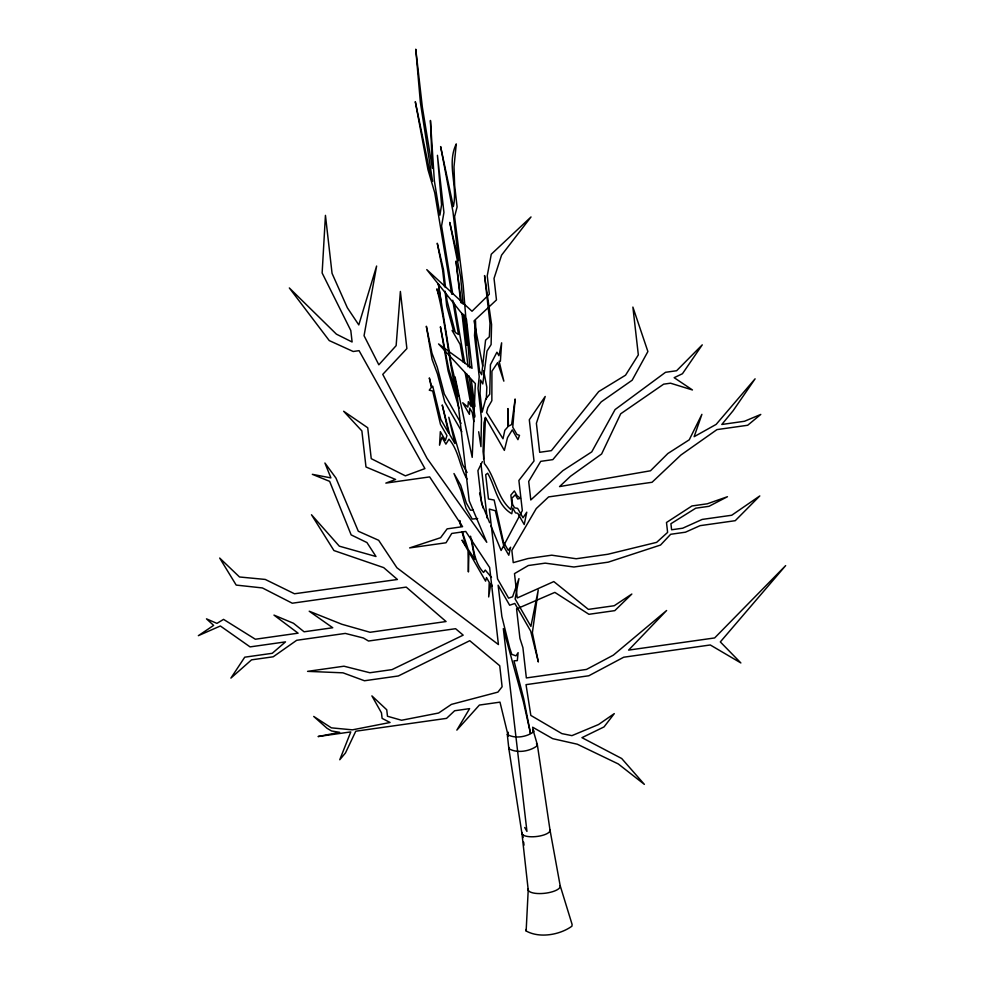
<?xml version="1.0" encoding="UTF-8"?>
<svg xmlns="http://www.w3.org/2000/svg" width="984" height="984" viewBox="0 0 984 984"><rect width="100%" height="100%" fill="white"/><g stroke="black" fill="none" stroke-linecap="round" stroke-linejoin="round"><path stroke-width="1.48" d="M483.611 459.061L485.469 417.794M486.293 399.442L486.834 387.216L483.636 370.624M560.154 885.6L572.11 924.468L571.913 926.202C559.736 934.997 539.429 938.465 526.145 930.975L528.285 888.675A16.162 5.449 -6.5 0 0 544.004 893.361A16.162 5.449 -6.5 0 0 560.154 885.6L549.97 829.795L537.338 744.63L532.996 729.771M528.236 890.114L521.975 833.755L508.839 748.652L507.301 734.445L508.384 732.28M508.949 747.52L508.839 748.652C516.969 753.572 529.835 751.444 537.239 745.761L536.477 743.633M533.795 730.694L533.709 731.752C526.821 737.041 514.853 739.009 507.301 734.445M526.145 930.975L526.329 929.228M482.344 461.631L477.916 470.623L481.631 503.291L489.651 522.713M477.646 518.531L472.234 519.06L466.022 508.261L461.078 491.004L453.981 473.538L460.672 485.161L466.354 503.107L470.413 510.179L473.119 510.069M491.496 577.423L485.272 570.068L483.55 572.467C475.051 563.34 473.747 551.04 471.693 539.38M461.016 423.304L444.313 394.031L437.253 367.192L431.976 353.194L426.343 326.245L432.062 359.369L437.474 373.969L444.743 401.989L461.828 431.705M467.092 472.48L462.689 464.817L448.802 417.241L454.94 443.587L449.676 434.448L442.234 404.965L448.63 433.034L440.783 419.393L432.714 386.159L431.791 386.97L429.319 377.918L431.324 387.376L429.258 390.205L432.689 390.98L440.451 424.276L446.945 435.592L445.395 440.414L440.34 431.632L439.541 445.186L441.927 437.24L445.9 444.141L448.999 439.159C458.938 450.758 459.466 466.428 466.982 479.023M492.344 586.034L490.832 583.401L488.691 596.944L489.233 582.343L486.49 577.571L485.592 581.126L468.938 552.159L468.396 571.962L468.015 550.56L462.013 540.118L465.863 545.911L462.086 532.024M524.718 827.507L526.944 831.382L503.328 628.579L523.5 702.17L530.499 733.4L523.685 698.603L513.968 660.817L517.313 660.621L518.113 652.663L516.022 655.873L511.803 654.348L509.651 647.878L501.877 616.538L498.125 585.185L509.651 605.234L514.804 603.45L530.683 631.076L538.346 661.986L532.381 632.737L538.236 589.969L530.905 626.377L515.112 598.924L518.949 578.604L512.578 596.784L508.605 598.149L497.572 578.961L489.331 509.072L495.333 510.745L504.042 546.981L508.789 555.234L510.61 547.227L508.224 550.314L503.476 542.061L494.14 500.032L488.458 498.974L485.69 474.669L487.658 473.243C495.567 486.834 496.932 505.038 511.766 513.759L512.775 508.15L515.481 512.861L517.756 513.304L524.214 524.534L526.772 512.184L523.021 517.781L517.609 508.347L514.583 507.83L512.541 504.3L511.852 498.248L515.321 494.78L517.732 498.999L520.487 498.273L517.178 495.825L514.361 490.942L510.868 495.075L512 504.976L510.757 509.441C496.723 497.191 495.702 477.437 484.436 463.685L483.046 451.41L484.005 422.837L485.37 417.376L504.349 450.389L507.523 437.634L512.283 429.873L517.928 439.663L519.503 435.334L516.932 434.436L512.762 427.191L515.124 398.987L511.643 424.547L508.445 426.22L507.928 408.569L507.769 426.982L504.829 430.279L502.996 438.778L486.576 412.542L487.781 407.72L491.852 400.697L491.926 371.226L497.646 362.604L503.845 381.152L499.122 361.214L500.389 361.226L501.631 342.826L498.962 355.741L496.932 352.198L490.438 364.67L489.724 394.24L485.764 398.938L482.148 412.185L480.044 393.674L480.561 380.07L482.787 383.944L487.006 351.091L491.102 344.584L491.569 324.511L484.546 275.557L489.995 323.379L489.343 336.823L485.567 340.193L481.68 374.756L479.528 371.029L476.231 342.026L475.506 320.575L474.522 335.483L479.208 376.675L478.027 388.299L481.459 418.458L480.942 446.638L478.679 431.755M490.795 525.493L501.102 550.474L522.332 510.61L518.888 480.463L534.005 460.979L529.306 419.787L545.21 396.466L536.391 423.292L539.687 452.296L551.384 450.647L598.702 391.583L625.541 375.199L638.333 354.904L632.884 307.082L647.89 351.534L632.159 380.218L601.199 401.878L552.836 459.626L540.72 461.348L528.691 481.447L530.794 499.946L562.836 470.672L591.741 451.89L615.074 409.565L665.528 372.296L676.611 370.734L702.256 344.855L682.453 373.723L674.151 377.684L692.453 389.959L670.51 383.194L663.646 384.166L620.707 413.784L601.618 453.981L570.474 476.281L559.539 486.6L650.486 470.782L667.878 453.501L689.243 439.811L701.899 414.35L694.138 436.687L716.143 424.399L755.097 378.828L733.154 410.672L721.813 424.473L744.507 421.263L760.767 414.436L747.692 425.26L716.979 429.602L680.891 455.038L652.048 482.283L548.605 496.908L536.243 508.58L511.852 550.376L513.242 562.639L527.965 558.543L551.716 555.185L576.206 558.752L607.866 554.263L656.648 542.356L667.619 532.393L666.488 522.492L691.961 505.961L707.275 503.796L727.447 496.723L708.972 506.317L695.774 508.187L670.916 523.722L671.605 529.773L682.687 528.211L702.17 519.429L731.727 515.247L759.796 495.936L735.257 520.684L700.067 525.665L685.43 532.196L670.658 534.287L660.535 545.038L608.21 562.159L573.906 567.005L545.185 563.143L528.297 565.529L514.497 573.623L517.24 597.952L553.808 581.581L588.383 609.379L614.237 605.726L631.839 594.041L614.803 610.634L588.936 614.299L554.841 592.393L516.575 608.912L519.933 638.395L522.91 647.644L526.354 677.939L586.489 669.428L613.364 655.135L666.611 610.51L628.616 650.104L714.642 637.939L785.65 565.603L720.325 641.925L740.866 662.945L710.276 644.975L623.721 657.214L588.838 675.762L526.034 684.655L530.831 715.417L561.889 733.621L571.925 735.638L598.543 724.531L614.287 713.609L604.041 726.905L581.962 737.668L621.703 758.516L644.372 784.371L618.247 763.928L577.264 744.199L552.713 738.664L532.676 727.225L533.377 731.739M459.024 408.237L448.101 370.919L440.414 326.799L448.766 369.221L456.908 395.629C448.421 360.378 446.195 323.884 436.884 288.853L440.857 300.661L438.323 283.822L451.127 363.662L457.535 390.427M508.261 736.155L499.983 702.145L479.392 705.061L456.847 730.116L469.602 708.628L454.645 710.755L446.552 718.369L355.777 731.21L345.458 752.957L339.763 759.746L350.784 731.911L318.066 736.549L339.64 732.33L331.522 730.977L327.02 728.271L313.712 716.438L331.387 727.852L352.407 729.845L390.058 722.49L382.112 718.381L381.484 712.883L371.891 695.885L386.737 709.759L387.475 716.254L401.558 720.251L438.63 713.019L451.422 704.384L497.916 692.121L502.111 686.746L499.724 665.737L469.749 640.707L398.348 675.971L364.474 680.756L343.01 672.835L307.574 671.359L343.982 666.205L369.873 672.749L392.038 669.612L463.181 635.147L455.58 628.702L368.508 641.027L363.44 638.013L345.31 633.413L296.701 640.289L273.183 656.795L251.547 659.846L230.908 678.099L244.733 657.189L272.26 653.302L285.508 641.875L250.071 646.894L220.355 625.984L198.35 635.676L213.639 625.394L206.48 618.85L216.935 623.389L223.553 619.379L255.348 639.231L298.09 633.179L273.97 615.098L293.466 623.266L304.093 631.789L332.74 627.743L309.21 611.212L341.866 624.262L370.058 632.281L446.059 621.531L406.22 587.104L292.273 603.217L262.408 587.94L236.185 585.086L219.69 558.051L239.506 576.981L265.262 579.441L294.487 593.77L397.425 579.49L383.686 567.62L333.933 550.548L311.485 514.755L339.308 546.169L375.986 556.501L366.958 542.565L351.153 534.89L329.652 481.361L312.334 474.325L330.907 477.904L324.917 463.009L335.95 478.052L358.299 531.237L378.656 540.29L396.909 567.756L498.421 644.557L489.651 567.547L465.752 531.458L451.742 533.451L446.023 542.774L409.627 547.916L440.598 537.707L447.13 528.863L462.591 526.674L429.639 476.908L385.839 483.107L395.605 479.479L365.987 466.982L361.878 430.93L343.65 411.251L367.721 427.757L371.239 458.667L405.371 475.85L424.916 468.593L359.062 350.661L353.194 351.497L329.259 340.587L289.333 287.955L336.405 334.154L352.112 342.002L350.796 330.501L322.137 272.986L325.446 215.361L332.051 273.355L347.34 307.746L358.791 324.917L376.614 266.037L364.055 335.704L378.828 364.806L396.134 345.655L400.377 291.436L406.884 348.57L382.764 374.375L427.031 458.335L486.772 542.307L469.196 500.856L455.063 376.86L472.209 457.363L475.333 383.6L438.557 343.933L472.037 368.299L466.465 319.308L426.773 269.616L472.012 311.252L489.343 294.204L487.24 275.803L491.274 254.229L531.016 216.96L501.569 255.163L494.029 278.423L496.477 299.935L474.042 320.858L482.763 366.097M459.663 520.536L461.053 526.329M462.443 532.123L468.15 549.33L474.866 559.429L470.586 536.194M479.589 493.046L482.959 507.904M459.626 520.524L460.856 526.268M464.829 363.44L454.227 303.023M466.736 373.932L474.645 417.413M463.316 362.223L460.168 344.474L452.123 330.489L453.71 331.485L446.748 306.208L445.039 291.19M465.149 372.579L471.188 406.613L468.359 401.669L467.88 407.105L462.738 402.751L469.417 414.362L469.688 408.114L472.258 412.579L473.858 421.595M458.077 393.403L458.606 396.392M451.754 294.277L434.743 192.753L427.966 169.691L415.297 101.672L428.778 166.825L432.579 181.388L420.377 102.348L415.752 49.2L422.357 107.207L432.333 168.215L430.438 120.454L434.35 180.835L439.922 215.139L441.57 204.82L437.437 155.312L443.944 212.446L441.57 225.988L452.738 293.958M452.751 300.231L458.47 334.449L455.297 332.469L447.019 300.71L446.183 293.343M474.891 416.146L469.085 375.974M474.829 406.453L471.274 379.701M461.373 303.183L455.998 261.117L460.672 302.174M462.714 313.687L466.736 345.236L464.005 314.782M522.688 834.506L523.07 837.544M523.636 842.107L524.017 845.145M480.942 463.685L487.129 518.039M469.921 367.819L463.193 285.348L454.596 216.603L457.093 206.935L454.645 185.435L453.993 166.788L456.281 143.91C446.392 164.119 458.138 186.001 453.329 206.578L440.623 146.579L452.972 211.695L458.556 260.698L449.749 222.409L460.598 276.701L463.058 304.118M461.963 313.429L468.04 366.811M445.518 287.463L443.501 269.8L437.265 243.232L442.64 270.157L444.522 286.676M549.97 829.795A14.182 4.785 -6.5 0 1 535.8 836.597A14.182 4.785 -6.5 0 1 522.024 832.501"/></g></svg>
